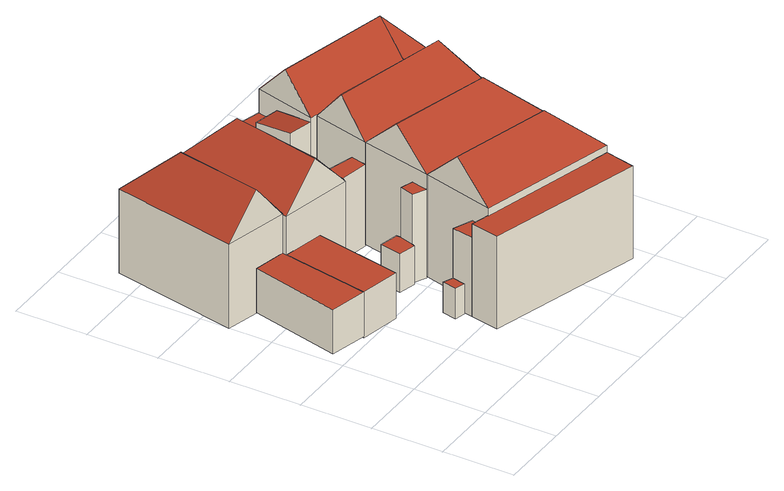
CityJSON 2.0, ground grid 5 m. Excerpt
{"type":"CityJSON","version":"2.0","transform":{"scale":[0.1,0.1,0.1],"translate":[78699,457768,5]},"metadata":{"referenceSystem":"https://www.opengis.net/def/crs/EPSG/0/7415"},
"CityObjects":{
"building1":{"type":"Building","children":["building1-1","building1-2"]},
"building1-1":{"type":"BuildingPart","attributes":{"roofType":"1130","RelativeEavesHeight":6.03,"RelativeRidgeHeight":8.93,"AbsoluteEavesHeight":11.86,"AbsoluteRidgeHeight":14.77},"parents":["building1"],"geometry":[{"type":"Solid","lod":"2","boundaries":[[[[0,1,2,3]],[[1,4,5,2]],[[4,6,7,5]],[[6,0,3,7]],[[4,1,8]],[[0,6,9]],[[1,0,9,8]],[[6,4,8,9]],[[3,2,5,7]]]],"semantics":{"surfaces":[{"type":"WallSurface"},{"type":"RoofSurface","Direction":13.8,"Slope":44.96},{"type":"RoofSurface","Direction":280.98,"Slope":38.04},{"type":"RoofSurface","Direction":100.53,"Slope":38.02},{"type":"GroundSurface"}],"values":[[0,0,0,0,1,0,2,3,4]]}}]},
"building1-2":{"type":"BuildingPart","attributes":{"roofType":"1000","RelativeEavesHeight":3.24,"RelativeRidgeHeight":3.24,"AbsoluteEavesHeight":9.1,"AbsoluteRidgeHeight":9.1},"parents":["building1"],"geometry":[{"type":"Solid","lod":"2","boundaries":[[[[10,11,12,13]],[[11,14,15,12]],[[14,16,17,15]],[[16,10,13,17]],[[16,14,11,10]],[[13,12,15,17]]]],"semantics":{"surfaces":[{"type":"WallSurface"},{"type":"RoofSurface","Direction":0,"Slope":90},{"type":"GroundSurface"}],"values":[[0,0,0,0,1,2]]}}]},
"building2":{"type":"Building","children":["building2-1","building2-2","building2-3"]},
"building2-1":{"type":"BuildingPart","attributes":{"roofType":"1000","RelativeEavesHeight":3.25,"RelativeRidgeHeight":3.25,"AbsoluteEavesHeight":9.1,"AbsoluteRidgeHeight":9.1},"parents":["building2"],"geometry":[{"type":"Solid","lod":"2","boundaries":[[[[18,19,20,21]],[[19,10,22,20]],[[10,23,24,22]],[[23,18,21,24]],[[23,10,19,18]],[[21,20,22,24]]]],"semantics":{"surfaces":[{"type":"WallSurface"},{"type":"RoofSurface","Direction":0,"Slope":90},{"type":"GroundSurface"}],"values":[[0,0,0,0,1,2]]}}]},
"building2-2":{"type":"BuildingPart","attributes":{"roofType":"1000","RelativeEavesHeight":5.87,"RelativeRidgeHeight":5.87,"AbsoluteEavesHeight":11.86,"AbsoluteRidgeHeight":11.86},"parents":["building2"],"geometry":[{"type":"Solid","lod":"2","boundaries":[[[[25,26,27,28]],[[26,29,30,27]],[[29,25,28,30]],[[29,26,25]],[[28,27,30]]]],"semantics":{"surfaces":[{"type":"WallSurface"},{"type":"RoofSurface","Direction":294.32,"Slope":90},{"type":"GroundSurface"}],"values":[[0,0,0,1,2]]}}]},
"building2-3":{"type":"BuildingPart","attributes":{"roofType":"1130","RelativeEavesHeight":6.01,"RelativeRidgeHeight":8.91,"AbsoluteEavesHeight":11.86,"AbsoluteRidgeHeight":14.77},"parents":["building2"],"geometry":[{"type":"Solid","lod":"2","boundaries":[[[[31,4,32,33]],[[4,34,35,32]],[[34,29,36,35]],[[29,31,33,36]],[[34,4,37]],[[31,29,38]],[[4,31,38,37]],[[29,34,37,38]],[[33,32,35,36]]]],"semantics":{"surfaces":[{"type":"WallSurface"},{"type":"RoofSurface","Direction":13.81,"Slope":42.94},{"type":"RoofSurface","Direction":280.92,"Slope":42.74},{"type":"RoofSurface","Direction":102.49,"Slope":42.76},{"type":"GroundSurface"}],"values":[[0,0,0,0,1,0,2,3,4]]}}]},
"building3":{"type":"Building","attributes":{"roofType":"1000","RelativeEavesHeight":6.71,"RelativeRidgeHeight":6.71,"AbsoluteEavesHeight":12.99,"AbsoluteRidgeHeight":12.99},"geometry":[{"type":"Solid","lod":"2","boundaries":[[[[39,40,41,42]],[[40,43,44,41]],[[43,45,46,44]],[[45,39,42,46]],[[45,43,40,39]],[[42,41,44,46]]]],"semantics":{"surfaces":[{"type":"WallSurface"},{"type":"RoofSurface","Direction":0,"Slope":90},{"type":"GroundSurface"}],"values":[[0,0,0,0,1,2]]}}]},
"building4":{"type":"Building","children":["building4-1","building4-2","building4-3"]},
"building4-1":{"type":"BuildingPart","attributes":{"roofType":"1000","RelativeEavesHeight":2.19,"RelativeRidgeHeight":2.19,"AbsoluteEavesHeight":8.44,"AbsoluteRidgeHeight":8.44},"parents":["building4"],"geometry":[{"type":"Solid","lod":"2","boundaries":[[[[47,48,49,50]],[[48,51,52,49]],[[51,53,54,52]],[[53,47,50,54]],[[53,51,48,47]],[[50,49,52,54]]]],"semantics":{"surfaces":[{"type":"WallSurface"},{"type":"RoofSurface","Direction":0,"Slope":90},{"type":"GroundSurface"}],"values":[[0,0,0,0,1,2]]}}]},
"building4-2":{"type":"BuildingPart","attributes":{"roofType":"1130","RelativeEavesHeight":7.39,"RelativeRidgeHeight":9.89,"AbsoluteEavesHeight":13.51,"AbsoluteRidgeHeight":16.02},"parents":["building4"],"geometry":[{"type":"Solid","lod":"2","boundaries":[[[[55,56,57,58]],[[56,59,60,57]],[[59,61,62,60]],[[61,55,58,62]],[[59,56,63]],[[55,61,64]],[[56,55,64,63]],[[61,59,63,64]],[[58,57,60,62]]]],"semantics":{"surfaces":[{"type":"WallSurface"},{"type":"RoofSurface","Direction":103,"Slope":46.1},{"type":"RoofSurface","Direction":15.37,"Slope":46.11},{"type":"RoofSurface","Direction":195.32,"Slope":46.11},{"type":"GroundSurface"}],"values":[[0,0,0,0,1,0,2,3,4]]}}]},
"building4-3":{"type":"BuildingPart","attributes":{"roofType":"1000","RelativeEavesHeight":5.72,"RelativeRidgeHeight":5.72,"AbsoluteEavesHeight":11.98,"AbsoluteRidgeHeight":11.98},"parents":["building4"],"geometry":[{"type":"Solid","lod":"2","boundaries":[[[[65,66,46,67]],[[66,68,69,46]],[[68,70,71,69]],[[70,65,67,71]],[[70,68,66,65]],[[67,46,69,71]]]],"semantics":{"surfaces":[{"type":"WallSurface"},{"type":"RoofSurface","Direction":0,"Slope":90},{"type":"GroundSurface"}],"values":[[0,0,0,0,1,2]]}}]},
"building5":{"type":"Building","children":["building5-1","building5-2","building5-3"]},
"building5-1":{"type":"BuildingPart","attributes":{"roofType":"1000","RelativeEavesHeight":6.32,"RelativeRidgeHeight":6.32,"AbsoluteEavesHeight":12.36,"AbsoluteRidgeHeight":12.36},"parents":["building5"],"geometry":[{"type":"Solid","lod":"2","boundaries":[[[[72,73,74,75]],[[73,76,77,74]],[[76,78,79,77]],[[78,72,75,79]],[[78,76,73,72]],[[75,74,77,79]]]],"semantics":{"surfaces":[{"type":"WallSurface"},{"type":"RoofSurface","Direction":66.99,"Slope":90},{"type":"GroundSurface"}],"values":[[0,0,0,0,1,2]]}}]},
"building5-2":{"type":"BuildingPart","attributes":{"roofType":"1130","RelativeEavesHeight":7.39,"RelativeRidgeHeight":9.89,"AbsoluteEavesHeight":13.51,"AbsoluteRidgeHeight":16.02},"parents":["building5"],"geometry":[{"type":"Solid","lod":"2","boundaries":[[[[80,81,82,83]],[[81,56,57,82]],[[56,55,58,57]],[[55,80,83,58]],[[56,81,84]],[[80,55,85]],[[81,80,85,84]],[[55,56,84,85]],[[83,82,57,58]]]],"semantics":{"surfaces":[{"type":"WallSurface"},{"type":"RoofSurface","Direction":103,"Slope":45.91},{"type":"RoofSurface","Direction":15.01,"Slope":45.87},{"type":"RoofSurface","Direction":195.29,"Slope":45.86},{"type":"GroundSurface"}],"values":[[0,0,0,0,1,0,2,3,4]]}}]},
"building5-3":{"type":"BuildingPart","attributes":{"roofType":"1000","RelativeEavesHeight":2.75,"RelativeRidgeHeight":2.75,"AbsoluteEavesHeight":8.76,"AbsoluteRidgeHeight":8.76},"parents":["building5"],"geometry":[{"type":"Solid","lod":"2","boundaries":[[[[86,87,88,74]],[[87,89,90,88]],[[89,91,92,90]],[[91,93,94,92]],[[93,95,77,94]],[[95,86,74,77]],[[95,93,91,89,87,86]],[[74,88,90,92,94,77]]]],"semantics":{"surfaces":[{"type":"WallSurface"},{"type":"RoofSurface","Direction":0,"Slope":90},{"type":"GroundSurface"}],"values":[[0,0,0,0,0,0,1,2]]}}]},
"building6":{"type":"Building","children":["building6-1","building6-2"]},
"building6-1":{"type":"BuildingPart","attributes":{"roofType":"1000","RelativeEavesHeight":5.84,"RelativeRidgeHeight":5.84,"AbsoluteEavesHeight":11.86,"AbsoluteRidgeHeight":11.86},"parents":["building6"],"geometry":[{"type":"Solid","lod":"2","boundaries":[[[[96,26,27,97]],[[26,25,28,27]],[[25,98,99,28]],[[98,96,97,99]],[[98,25,26,96]],[[97,27,28,99]]]],"semantics":{"surfaces":[{"type":"WallSurface"},{"type":"RoofSurface","Direction":13.27,"Slope":90},{"type":"GroundSurface"}],"values":[[0,0,0,0,1,2]]}}]},
"building6-2":{"type":"BuildingPart","attributes":{"roofType":"1130","RelativeEavesHeight":7.33,"RelativeRidgeHeight":9.84,"AbsoluteEavesHeight":13.51,"AbsoluteRidgeHeight":16.02},"parents":["building6"],"geometry":[{"type":"Solid","lod":"2","boundaries":[[[[100,101,102,103]],[[101,81,104,102]],[[81,80,105,104]],[[80,100,103,105]],[[81,101,106]],[[100,80,107]],[[101,100,107,106]],[[80,81,106,107]],[[103,102,104,105]]]],"semantics":{"surfaces":[{"type":"WallSurface"},{"type":"RoofSurface","Direction":102.99,"Slope":31.22},{"type":"RoofSurface","Direction":13.82,"Slope":40.48},{"type":"RoofSurface","Direction":194.54,"Slope":40.16},{"type":"GroundSurface"}],"values":[[0,0,0,0,1,0,2,3,4]]}}]},
"building7":{"type":"Building","children":["building7-1","building7-2","building7-3","building7-4"]},
"building7-1":{"type":"BuildingPart","attributes":{"roofType":"1030","RelativeEavesHeight":7.4,"RelativeRidgeHeight":9.91,"AbsoluteEavesHeight":13.51,"AbsoluteRidgeHeight":16.02},"parents":["building7"],"geometry":[{"type":"Solid","lod":"2","boundaries":[[[[108,109,110,111]],[[109,112,113,110]],[[112,114,115,113]],[[114,108,111,115]],[[112,109,116]],[[108,114,117]],[[109,108,117,116]],[[114,112,116,117]],[[111,110,113,115]]]],"semantics":{"surfaces":[{"type":"WallSurface"},{"type":"RoofSurface","Direction":193.54,"Slope":42.03},{"type":"RoofSurface","Direction":13.49,"Slope":42.03},{"type":"GroundSurface"}],"values":[[0,0,0,0,0,0,1,2,3]]}}]},
"building7-2":{"type":"BuildingPart","attributes":{"roofType":"1010","RelativeEavesHeight":6.83,"RelativeRidgeHeight":7.08,"AbsoluteEavesHeight":12.96,"AbsoluteRidgeHeight":13.21},"parents":["building7"],"geometry":[{"type":"Solid","lod":"2","boundaries":[[[[118,119,120,110]],[[119,121,122,120]],[[121,123,124,122]],[[123,118,110,124]],[[123,121,119,118]],[[110,120,122,124]]]],"semantics":{"surfaces":[{"type":"WallSurface"},{"type":"RoofSurface","Direction":13.22,"Slope":80.28},{"type":"GroundSurface"}],"values":[[0,0,0,0,1,2]]}}]},
"building7-3":{"type":"BuildingPart","attributes":{"roofType":"1000","RelativeEavesHeight":5.74,"RelativeRidgeHeight":5.74,"AbsoluteEavesHeight":11.81,"AbsoluteRidgeHeight":11.81},"parents":["building7"],"geometry":[{"type":"Solid","lod":"2","boundaries":[[[[125,126,127,122]],[[126,128,113,127]],[[128,129,124,113]],[[129,125,122,124]],[[129,128,126,125]],[[122,127,113,124]]]],"semantics":{"surfaces":[{"type":"WallSurface"},{"type":"RoofSurface","Direction":0,"Slope":90},{"type":"GroundSurface"}],"values":[[0,0,0,0,1,2]]}}]},
"building7-4":{"type":"BuildingPart","attributes":{"roofType":"1120","RelativeEavesHeight":7.39,"RelativeRidgeHeight":9.89,"AbsoluteEavesHeight":13.51,"AbsoluteRidgeHeight":16.02},"parents":["building7"],"geometry":[{"type":"Solid","lod":"2","boundaries":[[[[114,130,131,115]],[[130,101,132,131]],[[101,108,111,132]],[[108,114,115,111]],[[130,114,117]],[[101,130,117]],[[108,101,117]],[[114,108,117]],[[115,131,132,111]]]],"semantics":{"surfaces":[{"type":"WallSurface"},{"type":"RoofSurface","Direction":58.18,"Slope":33.22},{"type":"RoofSurface","Direction":104.53,"Slope":40.3},{"type":"RoofSurface","Direction":193.57,"Slope":42.08},{"type":"RoofSurface","Direction":284.67,"Slope":0},{"type":"GroundSurface"}],"values":[[0,0,0,0,1,2,3,4,5]]}}]}
},
"vertices":[
[0,180,69],[18,268,69],[18,268,8],[0,180,8],[61,257,69],[61,257,8],[45,169,69],[45,169,8],[34,234,98],[22,174,98],
[33,105,41],[7,111,41],[7,111,9],[33,105,9],[22,174,41],[22,174,9],[45,169,41],[45,169,9],
[73,160,41],[61,99,41],[61,99,8],[73,160,8],[33,105,8],[44,166,41],[44,166,8],
[99,171,69],[97,158,69],[97,158,10],[99,171,10],[95,155,69],[95,155,10],
[44,166,69],[61,257,9],[44,166,9],[116,244,69],[116,244,9],[95,155,9],[83,224,98],[70,161,98],
[189,27,80],[184,6,80],[184,6,13],[189,27,13],[76,37,80],[76,37,13],[80,57,80],[80,57,13],
[81,63,34],[74,65,34],[74,65,12],[81,63,12],[76,75,34],[76,75,12],[83,72,34],[83,72,12],
[106,104,85],[201,78,85],[201,78,11],[106,104,11],[189,27,85],[189,27,11],[93,53,85],[93,53,11],[170,60,110],[100,79,110],
[93,53,70],[80,57,70],[93,53,13],[83,72,70],[83,72,13],[97,66,70],[97,66,13],
[106,104,74],[97,109,74],[97,109,10],[106,104,10],[100,119,74],[100,119,10],[109,116,74],[109,116,10],
[117,154,85],[213,129,85],[213,129,11],[117,154,11],[182,110,110],[112,129,110],
[97,109,38],[96,107,38],[96,107,10],[84,110,38],[84,110,10],[87,125,38],[87,125,10],[100,122,38],[100,122,10],[100,119,38],
[117,154,69],[117,154,10],[120,165,69],[120,165,10],
[127,194,85],[223,171,85],[223,171,12],[127,194,12],[213,129,12],[117,154,12],[203,154,110],[122,174,110],
[202,176,85],[123,196,85],[123,196,11],[202,176,11],[134,239,85],[134,239,11],[213,220,85],[213,220,11],[128,217,110],[208,198,110],
[123,196,82],[106,200,82],[106,200,11],[112,228,77],[112,228,11],[130,224,77],[130,224,11],
[112,228,68],[116,244,68],[116,244,11],[134,239,68],[130,224,68],
[229,195,85],[229,195,11],[223,171,11]
]}
